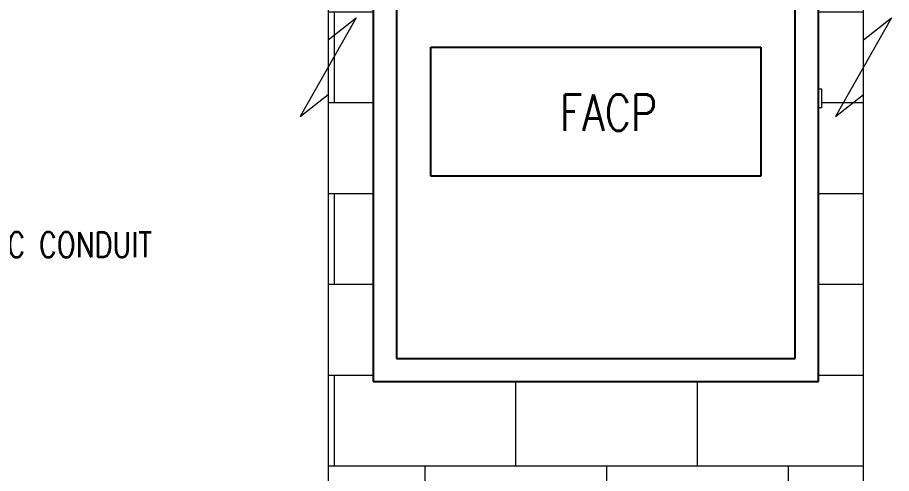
# Model space of a CAD drawing. Extents: x -15 to 256, y 0 to 403.
# Drawn here: x 228.822 to 232.804, y 379.963 to 382.039 of the extents above; entities that cross this region are included whole.
import ezdxf

# ---------------------------------------------------------------- set-up
doc = ezdxf.new("R2010")
doc.units = 0
doc.header["$LTSCALE"] = 0.15
doc.layers.add('00-BT-FAS-TEXT', color=2, linetype='Continuous')
doc.layers.add('DETAILS', color=2, linetype='Continuous')
doc.layers.add('T-TEXT', color=2, linetype='Continuous', lineweight=0)
doc.styles.add('ROMANS', font='ROMANS.shx', dxfattribs={"width": 0.8})

msp = doc.modelspace()

# ---------------------------------------------------------------- hatches: boundary and pattern name
at = {"layer": 'T-TEXT'}
h = msp.add_hatch(dxfattribs=at)
h.set_pattern_fill('FP_30', color=256, scale=0.000330921, style=0, pattern_type=2)
h.set_pattern_definition([(0, (134.29805, 365.10528), (0, 0.4136508), []), (90, (134.29805, 365.1053), (-0.8273015, 5e-17), [0.413651, -0.413651]), (90, (134.7117, 365.1053), (-0.8273015, 5e-17), [0, -0.4136508, 0.4136508, 0])])
h.paths.add_polyline_path([(232.6761, 379.1034), (232.6761, 379.6176), (231.5379, 379.6176), (231.6379, 379.4901), (231.1891, 379.7451), (231.2891, 379.6176), (230.2371, 379.6176), (230.2371, 379.1034)], flags=0)
h.paths.add_polyline_path([(231.6379, 379.7045), (231.5379, 379.832), (232.6761, 379.832), (232.6761, 384.2311), (232.3542, 384.2311), (232.3542, 383.9599), (232.3669, 383.9599), (232.3669, 383.9279), (232.4705, 383.9279), (232.4705, 383.252), (232.3669, 383.252), (232.3669, 383.22), (232.3542, 383.22), (232.3542, 382.9558), (232.3669, 382.9558), (232.3669, 382.9238), (232.4705, 382.9238), (232.4705, 381.7127), (232.4864, 381.7127), (232.4864, 381.6287), (232.4705, 381.6287), (232.4705, 380.3812), (230.4427, 380.3812), (230.4427, 382.9238), (230.5219, 382.9238), (230.5219, 382.9558), (230.5345, 382.9558), (230.5345, 383.22), (230.5219, 383.22), (230.5219, 383.252), (230.4427, 383.252), (230.4427, 383.9279), (230.5219, 383.9279), (230.5219, 383.9599), (230.5345, 383.9599), (230.5345, 384.2311), (230.2371, 384.2311), (230.2371, 379.832), (231.2891, 379.832), (231.1891, 379.9595)], flags=0)

# ---------------------------------------------------------------- linework, layer by layer
at = {"layer": 'DETAILS', "color": 3}
for p, q in [((230.4427, 382.9238), (230.4427, 380.3812)), ((232.4705, 380.3812), (232.4705, 382.9238)), ((230.5478, 382.8187), (230.5478, 380.4862)), ((232.3654, 380.4862), (232.3654, 382.8187)), ((230.7054, 381.3163), (230.7054, 381.9046)), ((230.7054, 381.9046), (232.2078, 381.9046)), ((232.2078, 381.9046), (232.2078, 381.3163)), ((232.2078, 381.3163), (230.7054, 381.3163)), ((230.5478, 380.4862), (232.3654, 380.4862)), ((230.4427, 380.3812), (232.4705, 380.3812))]:
    msp.add_line(p, q, dxfattribs=at)
at = {"layer": 'T-TEXT'}
for p, q in [((230.2371, 384.2311), (230.2371, 379.832)), ((232.6761, 379.832), (232.6761, 384.2311)), ((230.4427, 380.3812), (230.4427, 382.9238)), ((232.4705, 382.9238), (232.4705, 381.7127)), ((230.3646, 382.0374), (230.1096, 381.5886)), ((230.2371, 381.9374), (230.3646, 382.0374)), ((232.8036, 382.0374), (232.5486, 381.5886)), ((232.6761, 381.9374), (232.8036, 382.0374)), ((232.4864, 381.7127), (232.4705, 381.7127)), ((232.4864, 381.6287), (232.4864, 381.7127)), ((230.1096, 381.5886), (230.2371, 381.6886)), ((232.5486, 381.5886), (232.6761, 381.6886)), ((232.4864, 381.6287), (232.4705, 381.6287)), ((232.4705, 381.6287), (232.4705, 380.3812)), ((232.4705, 380.3812), (230.4427, 380.3812))]:
    msp.add_line(p, q, dxfattribs=at)

# ---------------------------------------------------------------- texts
at = {"layer": '00-BT-FAS-TEXT', "insert": (231.2932, 381.6893), "char_height": 0.16546, "width": 0.835905, "attachment_point": 1, "rotation": 0, "line_spacing_factor": 0.959149, "style": 'ROMANS'}
msp.add_mtext('FACP', dxfattribs=at)
at = {"layer": '00-BT-FAS-TEXT', "insert": (226.5985, 381.0611), "char_height": 0.113766, "width": 2.776556, "attachment_point": 1, "rotation": 360, "style": 'ROMANS'}
msp.add_mtext('1 CABLE 2x1.5 MM IN %%C25mm UPVC CONDUIT', dxfattribs=at)

doc.saveas('drawing.dxf')
